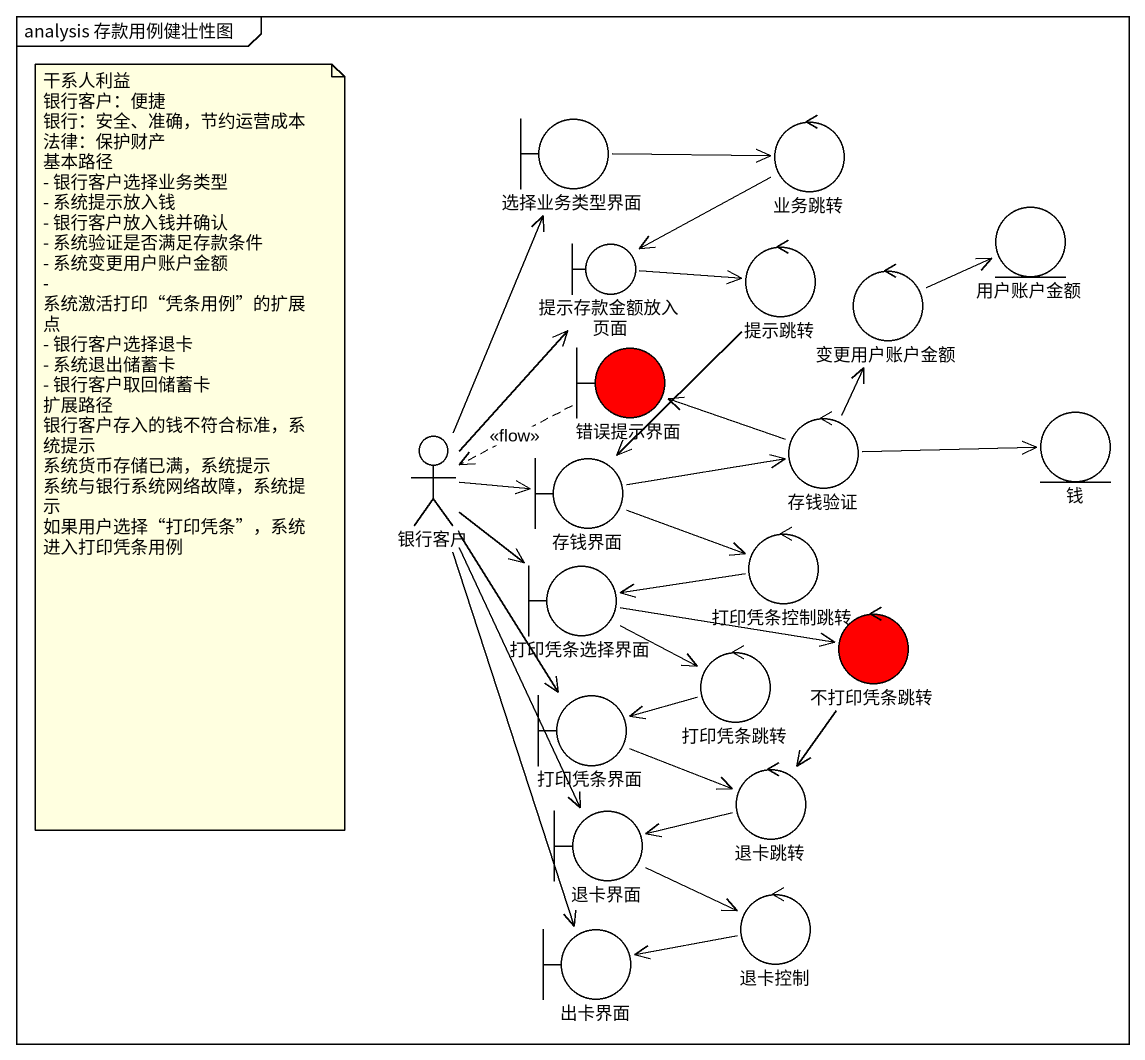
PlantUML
@startuml
mainframe analysis 存款用例健壮性图
boundary 选择业务类型界面
control 业务跳转
entity 用户账户金额
boundary 提示存款金额放入页面
control 提示跳转
control 变更用户账户金额
boundary 错误提示界面 #FF0000
actor 银行客户
control 存钱验证
entity 钱
boundary 存钱界面
boundary 打印凭条选择界面
control 打印凭条控制跳转
control 打印凭条跳转
control 不打印凭条跳转 #FF0000
boundary 打印凭条界面
control 退卡跳转
boundary 退卡界面
boundary 出卡界面
control 退卡控制
选择业务类型界面 -right-> 业务跳转
业务跳转 --> 提示存款金额放入页面
提示存款金额放入页面 -right-> 提示跳转
提示跳转 --> 存钱界面
变更用户账户金额 -right-> 用户账户金额
错误提示界面 .left.> 银行客户 : <<flow>>
银行客户 -up-> 选择业务类型界面
银行客户 -up-> 提示存款金额放入页面
银行客户 -right-> 存钱界面
银行客户 --> 打印凭条选择界面
银行客户 --> 打印凭条界面
银行客户 --> 退卡界面
银行客户 --> 出卡界面
存钱验证 -up-> 变更用户账户金额
存钱验证 -left-> 错误提示界面
存钱验证 -right-> 钱
存钱界面 -right-> 存钱验证
存钱界面 -right-> 打印凭条控制跳转
打印凭条选择界面 -right-> 打印凭条跳转
打印凭条选择界面 -right-> 不打印凭条跳转
打印凭条控制跳转 -left-> 打印凭条选择界面
打印凭条跳转 -left-> 打印凭条界面
不打印凭条跳转 --> 退卡跳转
打印凭条界面 -right-> 退卡跳转
退卡跳转 -left-> 退卡界面
退卡界面 -right-> 退卡控制
退卡控制 -left-> 出卡界面
note as N1
  干系人利益
  银行客户：便捷
  银行：安全、准确，节约运营成本
  法律：保护财产
  基本路径
  - 银行客户选择业务类型
  - 系统提示放入钱
  - 银行客户放入钱并确认
  - 系统验证是否满足存款条件
  - 系统变更用户账户金额
  - 系统激活打印“凭条用例”的扩展点
  - 银行客户选择退卡
  - 系统退出储蓄卡
  - 银行客户取回储蓄卡
  扩展路径
  银行客户存入的钱不符合标准，系统提示
  系统货币存储已满，系统提示
  系统与银行系统网络故障，系统提示
  如果用户选择“打印凭条”，系统进入打印凭条用例
end note
@enduml
